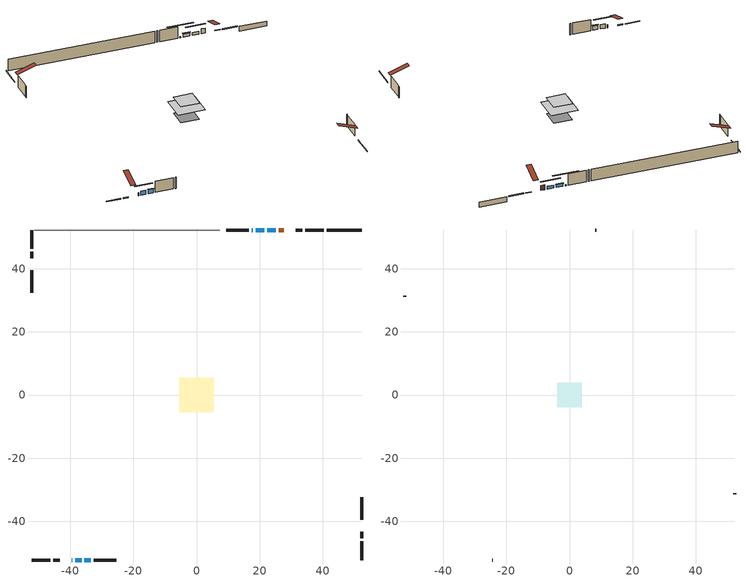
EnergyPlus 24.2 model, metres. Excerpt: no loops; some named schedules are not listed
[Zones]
conditioned space
 floor adiabatic (AdiabaticFloorConstruction): -5.41,-5.41 -5.41,5.41 5.41,5.41 5.41,-5.41 z2.74
 floor foundation (Slab1 construction): -3.71,-3.71 -3.71,3.71 3.71,3.71 3.71,-3.71 z-1.83
 wall outside (RimJoist1 construction): 40.37,52.27 34.45,52.27 / -52.27,-52.27 -46.35,-52.27 / -52.27,52.27 -52.27,46.35 / 52.27,-52.27 52.27,-46.35 z0.3:0.6
 wall outside (RimJoist2 construction): 33.52,52.27 31.46,52.27 / -45.42,-52.27 -43.36,-52.27 / -52.27,45.42 -52.27,43.36 / 52.27,-45.42 52.27,-43.36 z0.3:0.6
 wall outside (AdiabaticWallConstruction 1): 27.62,52.27 26,52.27 z0.3:2.33
 wall outside (AdiabaticWallConstruction): -39.52,-52.27 -39.31,-52.27 / 25.07,52.27 22.4,52.27 z0.3:1.52; -38.38,-52.27 -36.43,-52.27 z0.3:2.08; 21.48,52.27 18.74,52.27 z0.3:1.55; -35.5,-52.27 -33.5,-52.27 z0.3:2.13; 17.81,52.27 17.47,52.27 z0.3:0.61
 wall outside (Wall1 construction): 16.55,52.27 9.44,52.27 / -32.57,-52.27 -25.46,-52.27 / -52.27,39.52 -52.27,32.41 / 52.27,-39.52 52.27,-32.41 z0.3:5.18
 wall foundation (FoundationWall1 construction): 41.3,52.27,-1.83 41.3,52.27,0.3 51.17,52.27,0.3 51.17,52.27,0.21 52.27,52.27,0.21 52.27,52.27,-1.83
 wall adiabatic (Wall4 construction): 7.3,52.27 -51.34,52.27 z0.3:5.18
 window (WindowConstruction 4): -39.52,-52.27 -39.31,-52.27 z0.3:1.52
 window (WindowConstruction): 25.07,52.27 22.4,52.27 z0.3:1.52
 window (WindowConstruction 1): -38.38,-52.27 -36.43,-52.27 z0.3:2.08
 window (WindowConstruction 2): 21.48,52.27 18.74,52.27 z0.3:1.55
 window (WindowConstruction 3): -35.5,-52.27 -33.5,-52.27 z0.3:2.13
 window (WindowConstruction 5): 17.81,52.27 17.48,52.27 z0.3:0.6
 door (Door): 27.62,52.27 26,52.27 z0.3:2.33
 ceiling adiabatic (AdiabaticFloorConstruction): 5.41,-5.41 5.41,5.41 -5.41,5.41 -5.41,-5.41 z2.74
attic - vented
 floor to conditioned space (Floor1 construction Reversed): -3.87,-3.87 -3.87,3.87 3.87,3.87 3.87,-3.87 z5.18
 wall outside (Wall3 construction): 8.51,52.27 8.23,52.27 / -24.53,-52.27 -24.25,-52.27 / -52.27,31.48 -52.27,31.2 / 52.27,-31.48 52.27,-31.2 z0.3:5.18
 roof outside (Roof1 construction): 28.54,52.27,5.18 28.54,44.73,7.69 30.53,44.73,7.69 30.53,52.27,5.18; -40.45,-52.27,5.18 -40.45,-44.73,7.69 -42.43,-44.73,7.69 -42.43,-52.27,5.18; -52.27,40.45,5.18 -44.73,40.45,7.69 -44.73,42.43,7.69 -52.27,42.43,5.18; 52.27,-40.45,5.18 44.73,-40.45,7.69 44.73,-42.43,7.69 52.27,-42.43,5.18
shading: 19.76,52.27 27.71,52.27 27.71,52.68 19.76,52.68 z4.16; -33.79,-52.27 -41.02,-52.27 -41.02,-52.68 -33.79,-52.68 z4.72; 18.54,52.27 21.68,52.27 21.68,52.68 18.54,52.68 z1.75; -33.3,-52.27 -35.7,-52.27 -35.7,-52.68 -33.3,-52.68 z2.33; 12.4,52.27 22.89,52.27 22.89,52.68 12.4,52.68 z5.68
[Building]
Building 1: Terrain=Suburbs
[Site:Location]
Toronto City Centre_ON: Latitude {deg}=43.63; Longitude {deg}=-79.39; Time Zone {hr}=-5; Elevation {m}=77; Keep Site Location Information=Yes
[Site:GroundTemperature:Shallow]
5.01852, 3.26908, 3.12898, 3.95918, 7.29196, 10.6092, 13.4851, 15.3069, 15.4617, 13.9799, 11.1774, 7.9619
[Site:WaterMainsTemperature]
Calculation Method=Schedule; Temperature Schedule=mains temperature schedule
[Material] Roughness=Rough; Thermal Absorptance=0.9
Name | Thickness {m} | Conductivity {W/m-K} | Density {kg/m3} | Specific Heat {J/kg-K} | Solar Absorptance | Visible Absorptance
asphalt or fiberglass shingles | 0.00635 | 0.162714 | 1121.4 | 1465.45 | 0.4 | 0.4
ceiling loosefill ins | 0.0846667 | 0.0480833 | 16.02 | 1046.75 | 0.7 | 0.7
ceiling stud and cavity | 0.1397 | 0.101976 | 65.682 | 1177.47 | 0.7 | 0.7
concrete 4.0 in. | 0.1016 | 1.803125 | 2242.8 | 837.4 | 0.7 | 0.7
concrete 8.0 in. | 0.2032 | 1.803125 | 2242.8 | 837.4 | 0.7 | 0.7
door material | 0.04445 | 0.053851 | 512.64 | 1214.23 | 0.7 | 0.7
exterior vertical ins | 0.0369022 | 0.029427 | 32.04 | 1214.23 | 0.7 | 0.7
floor covering | 0.0127 | 0.0433444 | 54.468 | 1339.84 | 0.6 | 0.6
floor rigid ins; wall rigid ins | 0.512978 | 0.029427 | 32.04 | 1214.23 | 0.7 | 0.7
floor stud and cavity | 0.1397 | 1.75129 | 37.0049 | 1207.88 | 0.7 | 0.7
furniture material conditioned space 1 | 0.1524 | 0.115458 | 640.8 | 1214.23 | 0.6 | 0.6
gypsum board | 0.0127 | 0.160291 | 801 | 837.4 | 0.6 | 0.6
gypsum board 1 | 0.0127 | 0.160291 | 801 | 837.4 | 0.7 | 0.7
osb sheathing 0.5 in. | 0.0127 | 0.115458 | 512.64 | 1214.23 | 0.7 | 0.7
osb sheathing 0.5 in. 1 | 0.0127 | 0.115458 | 512.64 | 1214.23 | 0.4 | 0.4
osb sheathing 0.75 in. | 0.01905 | 0.115458 | 512.64 | 1214.23 | 0.7 | 0.7
osb sheathing 2.0 in. | 0.0508 | 0.115458 | 512.64 | 1214.23 | 0.7 | 0.7
rim joist rigid ins | 0.051816 | 0.029427 | 32.04 | 1214.23 | 0.7 | 0.7
rim joist stud and cavity | 0.0508 | 0.268173 | 125.044 | 1163.47 | 0.6 | 0.6
rim joist stud and cavity 1 | 0.0508 | 0.278529 | 125.044 | 1163.47 | 0.6 | 0.6
wall stud and cavity | 0.1397 | 0.0842233 | 139.0536 | 1170.24 | 0.7 | 0.7
wall stud and cavity 1 | 0.0889 | 6.9971 | 50.32683 | 1063.81 | 0.6 | 0.6
wall stud and cavity 2 | 0.1397 | 0.0766891 | 139.0536 | 1170.24 | 0.7 | 0.7
wall stud and cavity 3 | 0.0889 | 0.380278 | 52.3479 | 1209.89 | 0.7 | 0.7
wall stud and cavity 4 | 0.0889 | 0.391764 | 83.0341 | 1211.67 | 0.7 | 0.7
wood siding | 0.0254 | 0.102417 | 544.68 | 1172.36 | 0.4 | 0.4
wood siding 1 | 0.00254 | 0.102417 | 544.68 | 1172.36 | 0.4 | 0.4
wood siding 2; wood siding 3; wood siding 4 | 0.0254 | 0.102417 | 544.68 | 1172.36 | 0.7 | 0.7
[WindowMaterial:SimpleGlazingSystem]
Name | U-Factor {W/m2-K} | Solar Heat Gain Coefficient
WindowMaterial | 2.91622 | 0.67
WindowMaterial 1 | 2.88613 | 0.7
WindowMaterial 2 | 2.91338 | 0.67
WindowMaterial 3 | 2.88329 | 0.7
WindowMaterial 4 | 6.93965 | 0.69
WindowMaterial 5 | 3.07009 | 0.43
[Construction]
AdiabaticFloorConstruction: floor stud and cavity, floor rigid ins, osb sheathing 0.75 in., floor covering
AdiabaticWallConstruction: wood siding 3, wall rigid ins, wall stud and cavity 3, gypsum board
AdiabaticWallConstruction 1: wood siding 4, wall rigid ins, wall stud and cavity 3, gypsum board
Door: door material
Floor1 construction Reversed: gypsum board, ceiling stud and cavity, ceiling loosefill ins
FoundationWall1 construction: concrete 8.0 in., gypsum board 1
furniture construction conditioned space 1: furniture material conditioned space 1
PartitionWallConstruction: gypsum board, wall stud and cavity 4, gypsum board
RimJoist1 construction: wood siding 2, rim joist rigid ins, osb sheathing 2.0 in., rim joist stud and cavity
RimJoist2 construction: wood siding 2, rim joist rigid ins, osb sheathing 2.0 in., rim joist stud and cavity 1
Roof1 construction: asphalt or fiberglass shingles
Slab1 construction: concrete 4.0 in.
Wall1 construction: wood siding, osb sheathing 0.5 in., wall stud and cavity, gypsum board
Wall3 construction: wood siding 1, wall stud and cavity 1
Wall4 construction: osb sheathing 0.5 in. 1, wall stud and cavity 2, gypsum board
WindowConstruction: WindowMaterial
WindowConstruction 1: WindowMaterial 1
WindowConstruction 2: WindowMaterial 2
WindowConstruction 3: WindowMaterial 3
WindowConstruction 4: WindowMaterial 4
WindowConstruction 5: WindowMaterial 5
[Zone] Multiplier=1; Part of Total Floor Area=Yes
Name | Volume {m3}
attic - vented | 24.5071
conditioned space | 430.7
[Space]
Name | Zone | Volume {m3}
attic - vented 1 | attic - vented | 24.5071
conditioned space 1 | conditioned space | 430.7
[ZoneInfiltration:EffectiveLeakageArea]
infil attic - vented 1: Zone or Space=attic - vented 1; Schedule=Always On Discrete; Effective Air Leakage Area {cm2}=2527.16; Stack Coefficient=0.000514032; Wind Coefficient=1.53185e-05
[ZoneMixing]
whole house fan mix: Zone or Space=attic - vented; Schedule=Always On Continuous; Design Flow Rate Calculation Method=Flow/Zone; Design Flow Rate {m3/s}=0; Source Zone or Space=conditioned space
[SurfaceProperty:ExposedFoundationPerimeter]
Slab1: Exposed Perimeter Calculation Method=TotalExposedPerimeter; Total Exposed Perimeter {m}=10.973
[InternalMass] Zone or ZoneList=conditioned space; Space or SpaceList=conditioned space 1
Name | Construction | Surface Area {m2}
furniture mass conditioned space 1 | furniture construction conditioned space 1 | 68.9199
partition wall mass | PartitionWallConstruction | 172.3
[Lights]
interior lighting: Zone or ZoneList or Space or SpaceList=conditioned space 1; Schedule=interior lighting schedule; Design Level Calculation Method=LightingLevel; Lighting Level {W}=343.2; Return Air Fraction=0; Fraction Radiant=0.6; Fraction Visible=0.2; Fraction Replaceable=1
[People]
occupants: Zone or ZoneList or Space or SpaceList=conditioned space 1; Number of People Schedule=occupants schedule; Number of People Calculation Method=People; Number of People=3; Fraction Radiant=0.314171; Sensible Heat Fraction=0.56303; Activity Level Schedule=occupants activity schedule; Carbon Dioxide Generation Rate {m3/s-W}=0; Enable ASHRAE 55 Comfort Warnings=No; Mean Radiant Temperature Calculation Type=EnclosureAveraged
[ElectricEquipment] Zone or ZoneList or Space or SpaceList=conditioned space 1; Design Level Calculation Method=EquipmentLevel
Name | Schedule | Design Level {W} | Fraction Latent | Fraction Radiant | Fraction Lost
clothes dryer | clothes dryer schedule | 140.772 | 0.015 | 0.081 | 0.85
clothes washer | clothes washer schedule | 32.1985 | 0.03 | 0.162 | 0.7
cooking range | cooking range schedule | 208.969 | 0.08 | 0.432 | 0.2
dishwasher | dishwasher schedule | 66.8632 | 0.3 | 0.18 | 0.4
fridge | fridge schedule | 72.9452 | 0 | 0.6 | 0
mech vent house fan | mech vent house fan schedule | 0.95 | 0 | 0 | 1
mech vent house fan cfis | mech vent house fan cfis schedule | 0 | 0 | 0 | 0
misc plug loads | misc plug loads schedule | 494.7 | 0.045 | 0.513 | 0.1
whole house fan | Always On Discrete | 0 | 0 | 0 | 1
[OtherEquipment] Zone or ZoneList or Space or SpaceList=conditioned space 1; Design Level Calculation Method=EquipmentLevel
Name | Fuel Type | Schedule | Design Level {W} | Fraction Latent | Fraction Radiant | Fraction Lost
clothes dryer 1 | Electricity | clothes dryer schedule | 0 | 0.015 | 0.081 | 0.85
cooking range 1 | Electricity | cooking range schedule | 0 | 0.08 | 0.432 | 0.2
general water use latent | None | general water use schedule | 59.3978 | 1 | 0 | 0
general water use sensible | None | general water use schedule | -58.539 | 0 | 0.6 | 0
mech vent house fan latent load | None | Always On Discrete | 0 | 1 | 0 | 0
mech vent house fan sensible load | None | Always On Discrete | 0 | 0 | 0 | 0
water heater energy adjustment1 | NaturalGas | Always On Discrete | 0.01 | 0 | 0 | 1
[ZoneInfiltration:DesignFlowRate] Zone or ZoneList or Space or SpaceList=conditioned space 1; Schedule=Always On Discrete; Design Flow Rate Calculation Method=Flow/Zone; Design Flow Rate {m3/s}=0
infil flow; natural vent flow; whole house fan flow
[AvailabilityManager:Scheduled]
central ac and furnace airloop Availability Manager: Schedule=Always On Discrete
[Foundation:Kiva]
Foundation Kiva 1: Initial Indoor Air Temperature {C}=18; Wall Height Above Grade {m}=0.300015; Wall Depth Below Slab {m}=0.2032; Custom Block Material Name 1=exterior vertical ins; Custom Block Depth 1 {m}=2.13; Custom Block X Position 1 {m}=0.2159; Custom Block Z Position 1 {m}=0
[Foundation:Kiva:Settings]
Soil Conductivity {W/m-K}=0.849921; Soil Density {kg/m3}=1842.3; Soil Specific Heat {J/kg-K}=418.7; Ground Solar Absorptivity=0.9; Ground Thermal Absorptivity=0.9; Ground Surface Roughness {m}=0.03; Far-Field Width {m}=40; Deep-Ground Boundary Condition=ZeroFlux; Deep-Ground Depth {m}=40; Minimum Cell Dimension {m}=0.2; Maximum Cell Growth Coefficient=3; Simulation Timestep=Timestep
[Exterior:Lights]
exterior lighting: Schedule=exterior lighting schedule; Design Level {W}=75.6
[EnergyManagementSystem:GlobalVariable]
central_ac_and_furnace_airloop_Fan_RTF
infil_program_Qfan
infil_program_Qinf
natural_vent_program_Qnv
natural_vent_program_Qwhf
[EnergyManagementSystem:Sensor]
Name | Output:Variable or Output:Meter Index Key | Output:Variable or Output:Meter
airflow_gain | infil flow | Infiltration Sensible Heat Gain Energy
airflow_gain_1 | natural vent flow | Infiltration Sensible Heat Gain Energy
airflow_gain_2 | whole house fan flow | Infiltration Sensible Heat Gain Energy
airflow_loss | infil flow | Infiltration Sensible Heat Loss Energy
airflow_loss_1 | natural vent flow | Infiltration Sensible Heat Loss Energy
airflow_loss_2 | whole house fan flow | Infiltration Sensible Heat Loss Energy
clg_load_cond |  | Cooling:EnergyTransfer:Zone:CONDITIONED SPACE
clg_sp_s; clg_sp_s_1 | cooling setpoint | Schedule Value
clothes_dryer_exhaust_0_sch_s | clothes dryer exhaust 0 schedule | Schedule Value
cool_season | cooling season schedule | Schedule Value
htg_load_cond |  | Heating:EnergyTransfer:Zone:CONDITIONED SPACE
htg_sp_s; htg_sp_s_1 | heating setpoint | Schedule Value
ig_ee_conv | clothes dryer | Electric Equipment Convective Heating Energy
ig_ee_conv_2 | cooking range | Electric Equipment Convective Heating Energy
ig_ee_conv_4 | fridge | Electric Equipment Convective Heating Energy
ig_ee_conv_5 | misc plug loads | Electric Equipment Convective Heating Energy
ig_ee_conv_6 | whole house fan | Electric Equipment Convective Heating Energy
ig_ee_rad | clothes dryer | Electric Equipment Radiant Heating Energy
ig_ee_rad_2 | cooking range | Electric Equipment Radiant Heating Energy
ig_ee_rad_4 | fridge | Electric Equipment Radiant Heating Energy
ig_ee_rad_5 | misc plug loads | Electric Equipment Radiant Heating Energy
ig_ee_rad_6 | whole house fan | Electric Equipment Radiant Heating Energy
ig_lgt_conv | interior lighting | Lights Convective Heating Energy
ig_lgt_rad | interior lighting | Lights Radiant Heating Energy
ig_lgt_vis | interior lighting | Lights Visible Radiation Heating Energy
ig_oe_conv | clothes dryer 1 | Other Equipment Convective Heating Energy
ig_oe_conv_1 | cooking range 1 | Other Equipment Convective Heating Energy
ig_oe_conv_2 | general water use latent | Other Equipment Convective Heating Energy
ig_oe_conv_3 | general water use sensible | Other Equipment Convective Heating Energy
ig_oe_conv_4 | water heater energy adjustment1 | Other Equipment Convective Heating Energy
ig_oe_rad | clothes dryer 1 | Other Equipment Radiant Heating Energy
ig_oe_rad_1 | cooking range 1 | Other Equipment Radiant Heating Energy
ig_oe_rad_2 | general water use latent | Other Equipment Radiant Heating Energy
ig_oe_rad_3 | general water use sensible | Other Equipment Radiant Heating Energy
ig_oe_rad_4 | water heater energy adjustment1 | Other Equipment Radiant Heating Energy
ig_ppl_conv | occupants | People Convective Heating Energy
ig_ppl_rad | occupants | People Radiant Heating Energy
im_conv | furniture mass conditioned space 1 | Surface Inside Face Convection Heat Gain Energy
im_conv_1 | partition wall mass | Surface Inside Face Convection Heat Gain Energy
im_ig | furniture mass conditioned space 1 | Surface Inside Face Internal Gains Radiation Heat Gain Energy
im_ig_1 | partition wall mass | Surface Inside Face Internal Gains Radiation Heat Gain Energy
im_lgt | furniture mass conditioned space 1 | Surface Inside Face Lights Radiation Heat Gain Energy
im_lgt_1 | partition wall mass | Surface Inside Face Lights Radiation Heat Gain Energy
im_sol | furniture mass conditioned space 1 | Surface Inside Face Solar Radiation Heat Gain Energy
im_sol_1 | partition wall mass | Surface Inside Face Solar Radiation Heat Gain Energy
im_surf | furniture mass conditioned space 1 | Surface Inside Face Net Surface Thermal Radiation Heat Gain Energy
im_surf_1 | partition wall mass | Surface Inside Face Net Surface Thermal Radiation Heat Gain Energy
mv_conv | mech vent house fan | Electric Equipment Convective Heating Energy
mv_conv_1 | mech vent house fan cfis | Electric Equipment Convective Heating Energy
mv_conv_2 | mech vent house fan latent load | Other Equipment Convective Heating Energy
mv_conv_3 | mech vent house fan sensible load | Other Equipment Convective Heating Energy
mv_rad | mech vent house fan | Electric Equipment Radiant Heating Energy
mv_rad_1 | mech vent house fan cfis | Electric Equipment Radiant Heating Energy
mv_rad_2 | mech vent house fan latent load | Other Equipment Radiant Heating Energy
mv_rad_3 | mech vent house fan sensible load | Other Equipment Radiant Heating Energy
natural_vent_s | natural vent schedule | Schedule Value
out_pb_s |  | Site Outdoor Air Barometric Pressure
out_wt_s |  | Site Outdoor Air Humidity Ratio
site_vw_s |  | Site Wind Speed
ss_back_out | Window1 | Surface Window Shortwave from Zone Back Out Window Heat Transfer Rate
ss_back_out_1 | Window2 | Surface Window Shortwave from Zone Back Out Window Heat Transfer Rate
ss_back_out_2 | Window4 | Surface Window Shortwave from Zone Back Out Window Heat Transfer Rate
ss_back_out_3 | Window5 | Surface Window Shortwave from Zone Back Out Window Heat Transfer Rate
ss_back_out_4 | Window7 | Surface Window Shortwave from Zone Back Out Window Heat Transfer Rate
ss_back_out_5 | Window8 | Surface Window Shortwave from Zone Back Out Window Heat Transfer Rate
ss_conv | Door1 | Surface Inside Face Convection Heat Gain Energy
ss_conv_1 | Window1 | Surface Inside Face Convection Heat Gain Energy
ss_conv_2 | Window2 | Surface Inside Face Convection Heat Gain Energy
ss_conv_3 | Window4 | Surface Inside Face Convection Heat Gain Energy
ss_conv_4 | Window5 | Surface Inside Face Convection Heat Gain Energy
ss_conv_5 | Window7 | Surface Inside Face Convection Heat Gain Energy
ss_conv_6 | Window8 | Surface Inside Face Convection Heat Gain Energy
ss_ig | Door1 | Surface Inside Face Internal Gains Radiation Heat Gain Energy
ss_ig_1 | Window1 | Surface Inside Face Internal Gains Radiation Heat Gain Energy
ss_ig_2 | Window2 | Surface Inside Face Internal Gains Radiation Heat Gain Energy
ss_ig_3 | Window4 | Surface Inside Face Internal Gains Radiation Heat Gain Energy
ss_ig_4 | Window5 | Surface Inside Face Internal Gains Radiation Heat Gain Energy
ss_ig_5 | Window7 | Surface Inside Face Internal Gains Radiation Heat Gain Energy
ss_ig_6 | Window8 | Surface Inside Face Internal Gains Radiation Heat Gain Energy
ss_lgt | Door1 | Surface Inside Face Lights Radiation Heat Gain Energy
ss_sol | Door1 | Surface Inside Face Solar Radiation Heat Gain Energy
ss_surf | Door1 | Surface Inside Face Net Surface Thermal Radiation Heat Gain Energy
ss_surf_1 | Window1 | Surface Inside Face Net Surface Thermal Radiation Heat Gain Energy
ss_surf_2 | Window2 | Surface Inside Face Net Surface Thermal Radiation Heat Gain Energy
ss_surf_3 | Window4 | Surface Inside Face Net Surface Thermal Radiation Heat Gain Energy
ss_surf_4 | Window5 | Surface Inside Face Net Surface Thermal Radiation Heat Gain Energy
ss_surf_5 | Window7 | Surface Inside Face Net Surface Thermal Radiation Heat Gain Energy
ss_surf_6 | Window8 | Surface Inside Face Net Surface Thermal Radiation Heat Gain Energy
ss_trans_in | Window1 | Surface Window Transmitted Solar Radiation Rate
ss_trans_in_1 | Window2 | Surface Window Transmitted Solar Radiation Rate
ss_trans_in_2 | Window4 | Surface Window Transmitted Solar Radiation Rate
ss_trans_in_3 | Window5 | Surface Window Transmitted Solar Radiation Rate
ss_trans_in_4 | Window7 | Surface Window Transmitted Solar Radiation Rate
ss_trans_in_5 | Window8 | Surface Window Transmitted Solar Radiation Rate
ss_trans_out | Window1 | Surface Inside Face Initial Transmitted Diffuse Transmitted Out Window Solar Radiation Rate
ss_trans_out_1 | Window2 | Surface Inside Face Initial Transmitted Diffuse Transmitted Out Window Solar Radiation Rate
ss_trans_out_2 | Window4 | Surface Inside Face Initial Transmitted Diffuse Transmitted Out Window Solar Radiation Rate
ss_trans_out_3 | Window5 | Surface Inside Face Initial Transmitted Diffuse Transmitted Out Window Solar Radiation Rate
ss_trans_out_4 | Window7 | Surface Inside Face Initial Transmitted Diffuse Transmitted Out Window Solar Radiation Rate
ss_trans_out_5 | Window8 | Surface Inside Face Initial Transmitted Diffuse Transmitted Out Window Solar Radiation Rate
s_conv | Floor1 | Surface Inside Face Convection Heat Gain Energy
s_conv_1 | FoundationWall1 | Surface Inside Face Convection Heat Gain Energy
s_conv_10 | RimJoist2:270 | Surface Inside Face Convection Heat Gain Energy
s_conv_11 | RimJoist2:90 | Surface Inside Face Convection Heat Gain Energy
s_conv_12 | Slab1 | Surface Inside Face Convection Heat Gain Energy
s_conv_13 | Wall1:0 | Surface Inside Face Convection Heat Gain Energy
s_conv_14 | Wall1:180 | Surface Inside Face Convection Heat Gain Energy
s_conv_15 | Wall1:270 | Surface Inside Face Convection Heat Gain Energy
s_conv_16 | Wall1:90 | Surface Inside Face Convection Heat Gain Energy
s_conv_17 | Wall4 | Surface Inside Face Convection Heat Gain Energy
s_conv_2 | inferred conditioned ceiling | Surface Inside Face Convection Heat Gain Energy
s_conv_3 | inferred conditioned floor | Surface Inside Face Convection Heat Gain Energy
s_conv_4 | RimJoist1:0 | Surface Inside Face Convection Heat Gain Energy
s_conv_5 | RimJoist1:180 | Surface Inside Face Convection Heat Gain Energy
s_conv_6 | RimJoist1:270 | Surface Inside Face Convection Heat Gain Energy
s_conv_7 | RimJoist1:90 | Surface Inside Face Convection Heat Gain Energy
s_conv_8 | RimJoist2:0 | Surface Inside Face Convection Heat Gain Energy
s_conv_9 | RimJoist2:180 | Surface Inside Face Convection Heat Gain Energy
s_ig | Floor1 | Surface Inside Face Internal Gains Radiation Heat Gain Energy
s_ig_1 | FoundationWall1 | Surface Inside Face Internal Gains Radiation Heat Gain Energy
s_ig_10 | RimJoist2:270 | Surface Inside Face Internal Gains Radiation Heat Gain Energy
s_ig_11 | RimJoist2:90 | Surface Inside Face Internal Gains Radiation Heat Gain Energy
s_ig_12 | Slab1 | Surface Inside Face Internal Gains Radiation Heat Gain Energy
s_ig_13 | Wall1:0 | Surface Inside Face Internal Gains Radiation Heat Gain Energy
s_ig_14 | Wall1:180 | Surface Inside Face Internal Gains Radiation Heat Gain Energy
s_ig_15 | Wall1:270 | Surface Inside Face Internal Gains Radiation Heat Gain Energy
s_ig_16 | Wall1:90 | Surface Inside Face Internal Gains Radiation Heat Gain Energy
s_ig_17 | Wall4 | Surface Inside Face Internal Gains Radiation Heat Gain Energy
s_ig_2 | inferred conditioned ceiling | Surface Inside Face Internal Gains Radiation Heat Gain Energy
s_ig_3 | inferred conditioned floor | Surface Inside Face Internal Gains Radiation Heat Gain Energy
s_ig_4 | RimJoist1:0 | Surface Inside Face Internal Gains Radiation Heat Gain Energy
s_ig_5 | RimJoist1:180 | Surface Inside Face Internal Gains Radiation Heat Gain Energy
s_ig_6 | RimJoist1:270 | Surface Inside Face Internal Gains Radiation Heat Gain Energy
s_ig_7 | RimJoist1:90 | Surface Inside Face Internal Gains Radiation Heat Gain Energy
s_ig_8 | RimJoist2:0 | Surface Inside Face Internal Gains Radiation Heat Gain Energy
s_ig_9 | RimJoist2:180 | Surface Inside Face Internal Gains Radiation Heat Gain Energy
s_lgt | Floor1 | Surface Inside Face Lights Radiation Heat Gain Energy
s_lgt_1 | FoundationWall1 | Surface Inside Face Lights Radiation Heat Gain Energy
s_lgt_10 | RimJoist2:270 | Surface Inside Face Lights Radiation Heat Gain Energy
s_lgt_11 | RimJoist2:90 | Surface Inside Face Lights Radiation Heat Gain Energy
s_lgt_12 | Slab1 | Surface Inside Face Lights Radiation Heat Gain Energy
s_lgt_13 | Wall1:0 | Surface Inside Face Lights Radiation Heat Gain Energy
s_lgt_14 | Wall1:180 | Surface Inside Face Lights Radiation Heat Gain Energy
s_lgt_15 | Wall1:270 | Surface Inside Face Lights Radiation Heat Gain Energy
s_lgt_16 | Wall1:90 | Surface Inside Face Lights Radiation Heat Gain Energy
s_lgt_17 | Wall4 | Surface Inside Face Lights Radiation Heat Gain Energy
s_lgt_2 | inferred conditioned ceiling | Surface Inside Face Lights Radiation Heat Gain Energy
s_lgt_3 | inferred conditioned floor | Surface Inside Face Lights Radiation Heat Gain Energy
s_lgt_4 | RimJoist1:0 | Surface Inside Face Lights Radiation Heat Gain Energy
s_lgt_5 | RimJoist1:180 | Surface Inside Face Lights Radiation Heat Gain Energy
s_lgt_6 | RimJoist1:270 | Surface Inside Face Lights Radiation Heat Gain Energy
s_lgt_7 | RimJoist1:90 | Surface Inside Face Lights Radiation Heat Gain Energy
s_lgt_8 | RimJoist2:0 | Surface Inside Face Lights Radiation Heat Gain Energy
s_lgt_9 | RimJoist2:180 | Surface Inside Face Lights Radiation Heat Gain Energy
s_sol | Floor1 | Surface Inside Face Solar Radiation Heat Gain Energy
s_sol_1 | FoundationWall1 | Surface Inside Face Solar Radiation Heat Gain Energy
s_sol_10 | RimJoist2:270 | Surface Inside Face Solar Radiation Heat Gain Energy
s_sol_11 | RimJoist2:90 | Surface Inside Face Solar Radiation Heat Gain Energy
s_sol_12 | Slab1 | Surface Inside Face Solar Radiation Heat Gain Energy
s_sol_13 | Wall1:0 | Surface Inside Face Solar Radiation Heat Gain Energy
s_sol_14 | Wall1:180 | Surface Inside Face Solar Radiation Heat Gain Energy
s_sol_15 | Wall1:270 | Surface Inside Face Solar Radiation Heat Gain Energy
s_sol_16 | Wall1:90 | Surface Inside Face Solar Radiation Heat Gain Energy
s_sol_17 | Wall4 | Surface Inside Face Solar Radiation Heat Gain Energy
s_sol_2 | inferred conditioned ceiling | Surface Inside Face Solar Radiation Heat Gain Energy
s_sol_3 | inferred conditioned floor | Surface Inside Face Solar Radiation Heat Gain Energy
s_sol_4 | RimJoist1:0 | Surface Inside Face Solar Radiation Heat Gain Energy
s_sol_5 | RimJoist1:180 | Surface Inside Face Solar Radiation Heat Gain Energy
s_sol_6 | RimJoist1:270 | Surface Inside Face Solar Radiation Heat Gain Energy
s_sol_7 | RimJoist1:90 | Surface Inside Face Solar Radiation Heat Gain Energy
s_sol_8 | RimJoist2:0 | Surface Inside Face Solar Radiation Heat Gain Energy
s_sol_9 | RimJoist2:180 | Surface Inside Face Solar Radiation Heat Gain Energy
